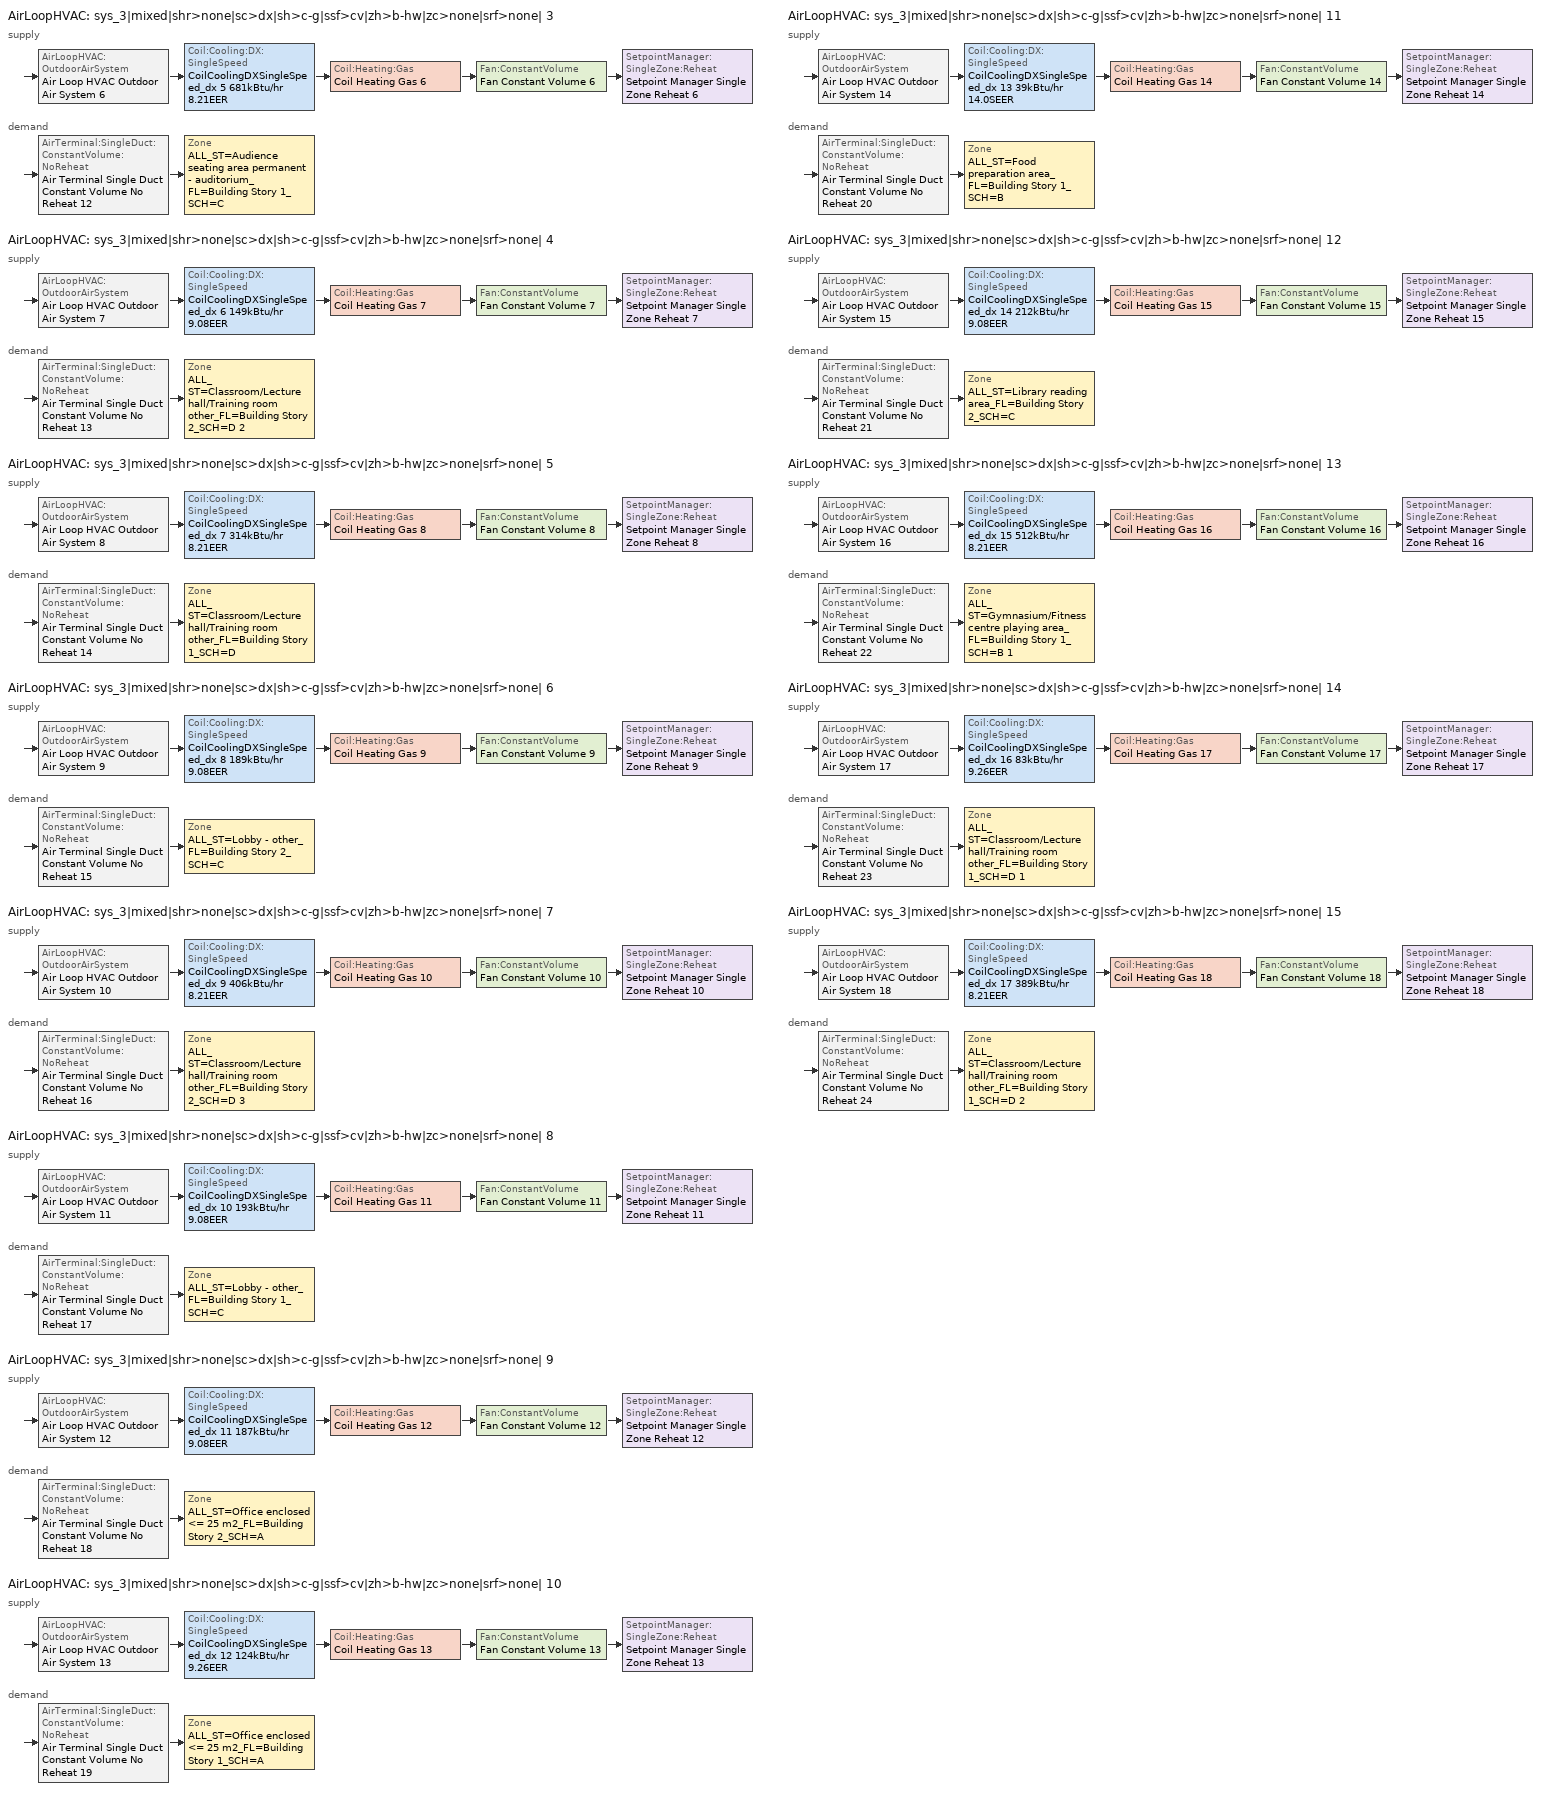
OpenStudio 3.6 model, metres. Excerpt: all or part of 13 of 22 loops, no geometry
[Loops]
AirLoopHVAC 'sys_3|mixed|shr>none|sc>dx|sh>c-g|ssf>cv|zh>b-hw|zc>none|srf>none| 3'
 supply: AirLoopHVAC:OutdoorAirSystem 'Air Loop HVAC Outdoor Air System 6' > Coil:Cooling:DX:SingleSpeed 'CoilCoolingDXSingleSpeed_dx 5 681kBtu/hr 8.21EER' > Coil:Heating:Gas 'Coil Heating Gas 6' > Fan:ConstantVolume 'Fan Constant Volume 6' > SetpointManager:SingleZone:Reheat 'Setpoint Manager Single Zone Reheat 6'
 demand: AirTerminal:SingleDuct:ConstantVolume:NoReheat 'Air Terminal Single Duct Constant Volume No Reheat 12' > Zone 'ALL_ST=Audience seating area permanent - auditorium_FL=Building Story 1_SCH=C'
AirLoopHVAC 'sys_3|mixed|shr>none|sc>dx|sh>c-g|ssf>cv|zh>b-hw|zc>none|srf>none| 4'
 supply: AirLoopHVAC:OutdoorAirSystem 'Air Loop HVAC Outdoor Air System 7' > Coil:Cooling:DX:SingleSpeed 'CoilCoolingDXSingleSpeed_dx 6 149kBtu/hr 9.08EER' > Coil:Heating:Gas 'Coil Heating Gas 7' > Fan:ConstantVolume 'Fan Constant Volume 7' > SetpointManager:SingleZone:Reheat 'Setpoint Manager Single Zone Reheat 7'
 demand: AirTerminal:SingleDuct:ConstantVolume:NoReheat 'Air Terminal Single Duct Constant Volume No Reheat 13' > Zone 'ALL_ST=Classroom/Lecture hall/Training room other_FL=Building Story 2_SCH=D 2'
AirLoopHVAC 'sys_3|mixed|shr>none|sc>dx|sh>c-g|ssf>cv|zh>b-hw|zc>none|srf>none| 5'
 supply: AirLoopHVAC:OutdoorAirSystem 'Air Loop HVAC Outdoor Air System 8' > Coil:Cooling:DX:SingleSpeed 'CoilCoolingDXSingleSpeed_dx 7 314kBtu/hr 8.21EER' > Coil:Heating:Gas 'Coil Heating Gas 8' > Fan:ConstantVolume 'Fan Constant Volume 8' > SetpointManager:SingleZone:Reheat 'Setpoint Manager Single Zone Reheat 8'
 demand: AirTerminal:SingleDuct:ConstantVolume:NoReheat 'Air Terminal Single Duct Constant Volume No Reheat 14' > Zone 'ALL_ST=Classroom/Lecture hall/Training room other_FL=Building Story 1_SCH=D'
AirLoopHVAC 'sys_3|mixed|shr>none|sc>dx|sh>c-g|ssf>cv|zh>b-hw|zc>none|srf>none| 6'
 supply: AirLoopHVAC:OutdoorAirSystem 'Air Loop HVAC Outdoor Air System 9' > Coil:Cooling:DX:SingleSpeed 'CoilCoolingDXSingleSpeed_dx 8 189kBtu/hr 9.08EER' > Coil:Heating:Gas 'Coil Heating Gas 9' > Fan:ConstantVolume 'Fan Constant Volume 9' > SetpointManager:SingleZone:Reheat 'Setpoint Manager Single Zone Reheat 9'
 demand: AirTerminal:SingleDuct:ConstantVolume:NoReheat 'Air Terminal Single Duct Constant Volume No Reheat 15' > Zone 'ALL_ST=Lobby - other_FL=Building Story 2_SCH=C'
AirLoopHVAC 'sys_3|mixed|shr>none|sc>dx|sh>c-g|ssf>cv|zh>b-hw|zc>none|srf>none| 7'
 supply: AirLoopHVAC:OutdoorAirSystem 'Air Loop HVAC Outdoor Air System 10' > Coil:Cooling:DX:SingleSpeed 'CoilCoolingDXSingleSpeed_dx 9 406kBtu/hr 8.21EER' > Coil:Heating:Gas 'Coil Heating Gas 10' > Fan:ConstantVolume 'Fan Constant Volume 10' > SetpointManager:SingleZone:Reheat 'Setpoint Manager Single Zone Reheat 10'
 demand: AirTerminal:SingleDuct:ConstantVolume:NoReheat 'Air Terminal Single Duct Constant Volume No Reheat 16' > Zone 'ALL_ST=Classroom/Lecture hall/Training room other_FL=Building Story 2_SCH=D 3'
AirLoopHVAC 'sys_3|mixed|shr>none|sc>dx|sh>c-g|ssf>cv|zh>b-hw|zc>none|srf>none| 8'
 supply: AirLoopHVAC:OutdoorAirSystem 'Air Loop HVAC Outdoor Air System 11' > Coil:Cooling:DX:SingleSpeed 'CoilCoolingDXSingleSpeed_dx 10 193kBtu/hr 9.08EER' > Coil:Heating:Gas 'Coil Heating Gas 11' > Fan:ConstantVolume 'Fan Constant Volume 11' > SetpointManager:SingleZone:Reheat 'Setpoint Manager Single Zone Reheat 11'
 demand: AirTerminal:SingleDuct:ConstantVolume:NoReheat 'Air Terminal Single Duct Constant Volume No Reheat 17' > Zone 'ALL_ST=Lobby - other_FL=Building Story 1_SCH=C'
AirLoopHVAC 'sys_3|mixed|shr>none|sc>dx|sh>c-g|ssf>cv|zh>b-hw|zc>none|srf>none| 9'
 supply: AirLoopHVAC:OutdoorAirSystem 'Air Loop HVAC Outdoor Air System 12' > Coil:Cooling:DX:SingleSpeed 'CoilCoolingDXSingleSpeed_dx 11 187kBtu/hr 9.08EER' > Coil:Heating:Gas 'Coil Heating Gas 12' > Fan:ConstantVolume 'Fan Constant Volume 12' > SetpointManager:SingleZone:Reheat 'Setpoint Manager Single Zone Reheat 12'
 demand: AirTerminal:SingleDuct:ConstantVolume:NoReheat 'Air Terminal Single Duct Constant Volume No Reheat 18' > Zone 'ALL_ST=Office enclosed <= 25 m2_FL=Building Story 2_SCH=A'
AirLoopHVAC 'sys_3|mixed|shr>none|sc>dx|sh>c-g|ssf>cv|zh>b-hw|zc>none|srf>none| 10'
 supply: AirLoopHVAC:OutdoorAirSystem 'Air Loop HVAC Outdoor Air System 13' > Coil:Cooling:DX:SingleSpeed 'CoilCoolingDXSingleSpeed_dx 12 124kBtu/hr 9.26EER' > Coil:Heating:Gas 'Coil Heating Gas 13' > Fan:ConstantVolume 'Fan Constant Volume 13' > SetpointManager:SingleZone:Reheat 'Setpoint Manager Single Zone Reheat 13'
 demand: AirTerminal:SingleDuct:ConstantVolume:NoReheat 'Air Terminal Single Duct Constant Volume No Reheat 19' > Zone 'ALL_ST=Office enclosed <= 25 m2_FL=Building Story 1_SCH=A'
AirLoopHVAC 'sys_3|mixed|shr>none|sc>dx|sh>c-g|ssf>cv|zh>b-hw|zc>none|srf>none| 11'
 supply: AirLoopHVAC:OutdoorAirSystem 'Air Loop HVAC Outdoor Air System 14' > Coil:Cooling:DX:SingleSpeed 'CoilCoolingDXSingleSpeed_dx 13 39kBtu/hr 14.0SEER' > Coil:Heating:Gas 'Coil Heating Gas 14' > Fan:ConstantVolume 'Fan Constant Volume 14' > SetpointManager:SingleZone:Reheat 'Setpoint Manager Single Zone Reheat 14'
 demand: AirTerminal:SingleDuct:ConstantVolume:NoReheat 'Air Terminal Single Duct Constant Volume No Reheat 20' > Zone 'ALL_ST=Food preparation area_FL=Building Story 1_SCH=B'
AirLoopHVAC 'sys_3|mixed|shr>none|sc>dx|sh>c-g|ssf>cv|zh>b-hw|zc>none|srf>none| 12'
 supply: AirLoopHVAC:OutdoorAirSystem 'Air Loop HVAC Outdoor Air System 15' > Coil:Cooling:DX:SingleSpeed 'CoilCoolingDXSingleSpeed_dx 14 212kBtu/hr 9.08EER' > Coil:Heating:Gas 'Coil Heating Gas 15' > Fan:ConstantVolume 'Fan Constant Volume 15' > SetpointManager:SingleZone:Reheat 'Setpoint Manager Single Zone Reheat 15'
 demand: AirTerminal:SingleDuct:ConstantVolume:NoReheat 'Air Terminal Single Duct Constant Volume No Reheat 21' > Zone 'ALL_ST=Library reading area_FL=Building Story 2_SCH=C'
AirLoopHVAC 'sys_3|mixed|shr>none|sc>dx|sh>c-g|ssf>cv|zh>b-hw|zc>none|srf>none| 13'
 supply: AirLoopHVAC:OutdoorAirSystem 'Air Loop HVAC Outdoor Air System 16' > Coil:Cooling:DX:SingleSpeed 'CoilCoolingDXSingleSpeed_dx 15 512kBtu/hr 8.21EER' > Coil:Heating:Gas 'Coil Heating Gas 16' > Fan:ConstantVolume 'Fan Constant Volume 16' > SetpointManager:SingleZone:Reheat 'Setpoint Manager Single Zone Reheat 16'
 demand: AirTerminal:SingleDuct:ConstantVolume:NoReheat 'Air Terminal Single Duct Constant Volume No Reheat 22' > Zone 'ALL_ST=Gymnasium/Fitness centre playing area_FL=Building Story 1_SCH=B 1'
AirLoopHVAC 'sys_3|mixed|shr>none|sc>dx|sh>c-g|ssf>cv|zh>b-hw|zc>none|srf>none| 14'
 supply: AirLoopHVAC:OutdoorAirSystem 'Air Loop HVAC Outdoor Air System 17' > Coil:Cooling:DX:SingleSpeed 'CoilCoolingDXSingleSpeed_dx 16 83kBtu/hr 9.26EER' > Coil:Heating:Gas 'Coil Heating Gas 17' > Fan:ConstantVolume 'Fan Constant Volume 17' > SetpointManager:SingleZone:Reheat 'Setpoint Manager Single Zone Reheat 17'
 demand: AirTerminal:SingleDuct:ConstantVolume:NoReheat 'Air Terminal Single Duct Constant Volume No Reheat 23' > Zone 'ALL_ST=Classroom/Lecture hall/Training room other_FL=Building Story 1_SCH=D 1'
AirLoopHVAC 'sys_3|mixed|shr>none|sc>dx|sh>c-g|ssf>cv|zh>b-hw|zc>none|srf>none| 15'
 supply: AirLoopHVAC:OutdoorAirSystem 'Air Loop HVAC Outdoor Air System 18' > Coil:Cooling:DX:SingleSpeed 'CoilCoolingDXSingleSpeed_dx 17 389kBtu/hr 8.21EER' > Coil:Heating:Gas 'Coil Heating Gas 18' > Fan:ConstantVolume 'Fan Constant Volume 18' > SetpointManager:SingleZone:Reheat 'Setpoint Manager Single Zone Reheat 18'
 demand: AirTerminal:SingleDuct:ConstantVolume:NoReheat 'Air Terminal Single Duct Constant Volume No Reheat 24' > Zone 'ALL_ST=Classroom/Lecture hall/Training room other_FL=Building Story 1_SCH=D 2'
[Sizing:Zone] Zone Cooling Design Supply Air Temperature Input Method=TemperatureDifference; Zone Cooling Design Supply Air Temperature {C}=14; Zone Cooling Design Supply Air Temperature Difference {deltaC}=11; Zone Heating Design Supply Air Temperature Input Method=TemperatureDifference; Zone Heating Design Supply Air Temperature {C}=40; Zone Heating Design Supply Air Temperature Difference {deltaC}=21; Zone Cooling Design Supply Air Humidity Ratio {kg-H2O/kg-air}=0.0085; Zone Heating Design Supply Air Humidity Ratio {kg-H2O/kg-air}=0.008; Zone Heating Sizing Factor=1.3; Zone Cooling Sizing Factor=1.1; Cooling Design Air Flow Method=DesignDay; Heating Design Air Flow Method=DesignDay; Account for Dedicated Outdoor Air System=No; Dedicated Outdoor Air System Control Strategy=NeutralSupplyAir; Dedicated Outdoor Air Low Setpoint Temperature for Design {C}=autosize; Dedicated Outdoor Air High Setpoint Temperature for Design {C}=autosize; Zone Load Sizing Method=Sensible Load Only No Latent Load; Zone Latent Cooling Design Supply Air Humidity Ratio Input Method=HumidityRatioDifference; Zone Cooling Design Supply Air Humidity Ratio Difference {kgWater/kgDryAir}=0.005; Zone Latent Heating Design Supply Air Humidity Ratio Input Method=HumidityRatioDifference; Zone Humidification Design Supply Air Humidity Ratio Difference {kgWater/kgDryAir}=0.005
ALL_ST=Audience seating area permanent - auditorium_FL=Building Story 1_SCH=C; ALL_ST=Classroom/Lecture hall/Training room other_FL=Building Story 2_SCH=D 2; ALL_ST=Classroom/Lecture hall/Training room other_FL=Building Story 1_SCH=D; ALL_ST=Lobby - other_FL=Building Story 2_SCH=C; ALL_ST=Classroom/Lecture hall/Training room other_FL=Building Story 2_SCH=D 3; ALL_ST=Lobby - other_FL=Building Story 1_SCH=C; ALL_ST=Office enclosed <= 25 m2_FL=Building Story 2_SCH=A; ALL_ST=Office enclosed <= 25 m2_FL=Building Story 1_SCH=A; ALL_ST=Food preparation area_FL=Building Story 1_SCH=B; ALL_ST=Library reading area_FL=Building Story 2_SCH=C; ALL_ST=Gymnasium/Fitness centre playing area_FL=Building Story 1_SCH=B 1; ALL_ST=Classroom/Lecture hall/Training room other_FL=Building Story 1_SCH=D 1; ALL_ST=Classroom/Lecture hall/Training room other_FL=Building Story 1_SCH=D 2
[Zone equipment]
ALL_ST=Audience seating area permanent - auditorium_FL=Building Story 1_SCH=C: Zone HVAC Baseboard Convective Water 12, Air Terminal Single Duct Constant Volume No Reheat 12
ALL_ST=Classroom/Lecture hall/Training room other_FL=Building Story 2_SCH=D 2: Zone HVAC Baseboard Convective Water 13, Air Terminal Single Duct Constant Volume No Reheat 13
ALL_ST=Classroom/Lecture hall/Training room other_FL=Building Story 1_SCH=D: Zone HVAC Baseboard Convective Water 14, Air Terminal Single Duct Constant Volume No Reheat 14
ALL_ST=Lobby - other_FL=Building Story 2_SCH=C: Zone HVAC Baseboard Convective Water 15, Air Terminal Single Duct Constant Volume No Reheat 15
ALL_ST=Classroom/Lecture hall/Training room other_FL=Building Story 2_SCH=D 3: Zone HVAC Baseboard Convective Water 16, Air Terminal Single Duct Constant Volume No Reheat 16
ALL_ST=Lobby - other_FL=Building Story 1_SCH=C: Zone HVAC Baseboard Convective Water 17, Air Terminal Single Duct Constant Volume No Reheat 17
ALL_ST=Office enclosed <= 25 m2_FL=Building Story 2_SCH=A: Zone HVAC Baseboard Convective Water 18, Air Terminal Single Duct Constant Volume No Reheat 18
ALL_ST=Office enclosed <= 25 m2_FL=Building Story 1_SCH=A: Zone HVAC Baseboard Convective Water 19, Air Terminal Single Duct Constant Volume No Reheat 19
ALL_ST=Food preparation area_FL=Building Story 1_SCH=B: Zone HVAC Baseboard Convective Water 20, Air Terminal Single Duct Constant Volume No Reheat 20
ALL_ST=Library reading area_FL=Building Story 2_SCH=C: Zone HVAC Baseboard Convective Water 21, Air Terminal Single Duct Constant Volume No Reheat 21
ALL_ST=Gymnasium/Fitness centre playing area_FL=Building Story 1_SCH=B 1: Zone HVAC Baseboard Convective Water 22, Air Terminal Single Duct Constant Volume No Reheat 22
ALL_ST=Classroom/Lecture hall/Training room other_FL=Building Story 1_SCH=D 1: Zone HVAC Baseboard Convective Water 23, Air Terminal Single Duct Constant Volume No Reheat 23
ALL_ST=Classroom/Lecture hall/Training room other_FL=Building Story 1_SCH=D 2: Zone HVAC Baseboard Convective Water 24, Air Terminal Single Duct Constant Volume No Reheat 24
[AirLoopHVAC] Design Supply Air Flow Rate {m3/s}=autosize; Design Return Air Flow Fraction of Supply Air Flow=1
Name | Availability Schedule
sys_3|mixed|shr>none|sc>dx|sh>c-g|ssf>cv|zh>b-hw|zc>none|srf>none| 3 | sys_3|mixed|shr>none|sc>dx|sh>c-g|ssf>cv|zh>b-hw|zc>none|srf>none| 3 Occ Sch
sys_3|mixed|shr>none|sc>dx|sh>c-g|ssf>cv|zh>b-hw|zc>none|srf>none| 4 | sys_3|mixed|shr>none|sc>dx|sh>c-g|ssf>cv|zh>b-hw|zc>none|srf>none| 4 Occ Sch
sys_3|mixed|shr>none|sc>dx|sh>c-g|ssf>cv|zh>b-hw|zc>none|srf>none| 5 | sys_3|mixed|shr>none|sc>dx|sh>c-g|ssf>cv|zh>b-hw|zc>none|srf>none| 5 Occ Sch
sys_3|mixed|shr>none|sc>dx|sh>c-g|ssf>cv|zh>b-hw|zc>none|srf>none| 6 | sys_3|mixed|shr>none|sc>dx|sh>c-g|ssf>cv|zh>b-hw|zc>none|srf>none| 6 Occ Sch
sys_3|mixed|shr>none|sc>dx|sh>c-g|ssf>cv|zh>b-hw|zc>none|srf>none| 7 | sys_3|mixed|shr>none|sc>dx|sh>c-g|ssf>cv|zh>b-hw|zc>none|srf>none| 7 Occ Sch
sys_3|mixed|shr>none|sc>dx|sh>c-g|ssf>cv|zh>b-hw|zc>none|srf>none| 8 | sys_3|mixed|shr>none|sc>dx|sh>c-g|ssf>cv|zh>b-hw|zc>none|srf>none| 8 Occ Sch
sys_3|mixed|shr>none|sc>dx|sh>c-g|ssf>cv|zh>b-hw|zc>none|srf>none| 9 | sys_3|mixed|shr>none|sc>dx|sh>c-g|ssf>cv|zh>b-hw|zc>none|srf>none| 9 Occ Sch
sys_3|mixed|shr>none|sc>dx|sh>c-g|ssf>cv|zh>b-hw|zc>none|srf>none| 10 | sys_3|mixed|shr>none|sc>dx|sh>c-g|ssf>cv|zh>b-hw|zc>none|srf>none| 10 Occ Sch
sys_3|mixed|shr>none|sc>dx|sh>c-g|ssf>cv|zh>b-hw|zc>none|srf>none| 11 | sys_3|mixed|shr>none|sc>dx|sh>c-g|ssf>cv|zh>b-hw|zc>none|srf>none| 11 Occ Sch
sys_3|mixed|shr>none|sc>dx|sh>c-g|ssf>cv|zh>b-hw|zc>none|srf>none| 12 | sys_3|mixed|shr>none|sc>dx|sh>c-g|ssf>cv|zh>b-hw|zc>none|srf>none| 12 Occ Sch
sys_3|mixed|shr>none|sc>dx|sh>c-g|ssf>cv|zh>b-hw|zc>none|srf>none| 13 | sys_3|mixed|shr>none|sc>dx|sh>c-g|ssf>cv|zh>b-hw|zc>none|srf>none| 13 Occ Sch
sys_3|mixed|shr>none|sc>dx|sh>c-g|ssf>cv|zh>b-hw|zc>none|srf>none| 14 | sys_3|mixed|shr>none|sc>dx|sh>c-g|ssf>cv|zh>b-hw|zc>none|srf>none| 14 Occ Sch
sys_3|mixed|shr>none|sc>dx|sh>c-g|ssf>cv|zh>b-hw|zc>none|srf>none| 15 | sys_3|mixed|shr>none|sc>dx|sh>c-g|ssf>cv|zh>b-hw|zc>none|srf>none| 15 Occ Sch
[Sizing:System] Type of Load to Size On=Sensible; Design Outdoor Air Flow Rate {m3/s}=Autosize; Central Heating Maximum System Air Flow Ratio=1; Preheat Design Temperature {C}=7; Preheat Design Humidity Ratio {kg-H2O/kg-Air}=0.008; Precool Design Temperature {C}=13; Precool Design Humidity Ratio {kg-H2O/kg-Air}=0.008; Central Cooling Design Supply Air Temperature {C}=13; Central Heating Design Supply Air Temperature {C}=43; Sizing Option=NonCoincident; 100% Outdoor Air in Cooling=No; 100% Outdoor Air in Heating=No; Central Cooling Design Supply Air Humidity Ratio {kg-H2O/kg-Air}=0.0085; Central Heating Design Supply Air Humidity Ratio {kg-H2O/kg-Air}=0.008; Cooling Design Air Flow Method=DesignDay; Cooling Design Air Flow Rate {m3/s}=0; Heating Design Air Flow Method=DesignDay; Heating Design Air Flow Rate {m3/s}=0; System Outdoor Air Method=ZoneSum; Zone Maximum Outdoor Air Fraction=1; Cooling Supply Air Flow Rate Per Floor Area {m3/s-m2}=0.00996765; Cooling Fraction of Autosized Cooling Supply Air Flow Rate=1; Cooling Supply Air Flow Rate Per Unit Cooling Capacity {m3/s-W}=3.94755e-05; Heating Supply Air Flow Rate Per Floor Area {m3/s-m2}=0.00996765; Heating Fraction of Autosized Heating Supply Air Flow Rate=1; Heating Fraction of Autosized Cooling Supply Air Flow Rate=1; Heating Supply Air Flow Rate Per Unit Heating Capacity {m3/s-W}=3.15882e-05; Cooling Design Capacity Method=CoolingDesignCapacity; Cooling Design Capacity {W}=autosize; Cooling Design Capacity Per Floor Area {W/m2}=234.7; Fraction of Autosized Cooling Design Capacity=1; Heating Design Capacity Method=HeatingDesignCapacity; Heating Design Capacity {W}=autosize; Heating Design Capacity Per Floor Area {W/m2}=157; Fraction of Autosized Heating Design Capacity=1; Central Cooling Capacity Control Method=OnOff; Occupant Diversity=autosize
sys_3|mixed|shr>none|sc>dx|sh>c-g|ssf>cv|zh>b-hw|zc>none|srf>none| 3; sys_3|mixed|shr>none|sc>dx|sh>c-g|ssf>cv|zh>b-hw|zc>none|srf>none| 4; sys_3|mixed|shr>none|sc>dx|sh>c-g|ssf>cv|zh>b-hw|zc>none|srf>none| 5; sys_3|mixed|shr>none|sc>dx|sh>c-g|ssf>cv|zh>b-hw|zc>none|srf>none| 6; sys_3|mixed|shr>none|sc>dx|sh>c-g|ssf>cv|zh>b-hw|zc>none|srf>none| 7; sys_3|mixed|shr>none|sc>dx|sh>c-g|ssf>cv|zh>b-hw|zc>none|srf>none| 8; sys_3|mixed|shr>none|sc>dx|sh>c-g|ssf>cv|zh>b-hw|zc>none|srf>none| 9; sys_3|mixed|shr>none|sc>dx|sh>c-g|ssf>cv|zh>b-hw|zc>none|srf>none| 10; sys_3|mixed|shr>none|sc>dx|sh>c-g|ssf>cv|zh>b-hw|zc>none|srf>none| 11; sys_3|mixed|shr>none|sc>dx|sh>c-g|ssf>cv|zh>b-hw|zc>none|srf>none| 12; sys_3|mixed|shr>none|sc>dx|sh>c-g|ssf>cv|zh>b-hw|zc>none|srf>none| 13; sys_3|mixed|shr>none|sc>dx|sh>c-g|ssf>cv|zh>b-hw|zc>none|srf>none| 14; sys_3|mixed|shr>none|sc>dx|sh>c-g|ssf>cv|zh>b-hw|zc>none|srf>none| 15
[Fan:ConstantVolume] Availability Schedule=Always On Discrete; Fan Total Efficiency=0.39975; Pressure Rise {Pa}=640; Maximum Flow Rate {m3/s}=AutoSize; Motor Efficiency=0.615
Fan Constant Volume 6; Fan Constant Volume 7; Fan Constant Volume 8; Fan Constant Volume 9; Fan Constant Volume 10; Fan Constant Volume 11; Fan Constant Volume 12; Fan Constant Volume 13; Fan Constant Volume 14; Fan Constant Volume 15; Fan Constant Volume 16; Fan Constant Volume 17; Fan Constant Volume 18
[Coil:Cooling:DX:SingleSpeed] Availability Schedule=Always On Discrete; Rated Total Cooling Capacity {W}=autosize; Rated Sensible Heat Ratio=autosize; Rated Air Flow Rate {m3/s}=autosize; Rated Evaporator Fan Power Per Volume Flow Rate 2017 {W/(m3/s)}=773.3; Rated Evaporator Fan Power Per Volume Flow Rate 2023 {W/(m3/s)}=934.4; Total Cooling Capacity Function of Temperature Curve=DXCOOL-NECB2011-REF-CAPFT; Total Cooling Capacity Function of Flow Fraction Curve=DXCOOL-NECB2011-REF-CAPFFLOW; Energy Input Ratio Function of Temperature Curve=DXCOOL-NECB2011-REF-COOLEIRFT; Energy Input Ratio Function of Flow Fraction Curve=DXCOOL-NECB2011-REF-COOLEIRFFLOW; Part Load Fraction Correlation Curve=DXCOOL-NECB2011-REF-COOLPLFFPLR; Minimum Outdoor Dry-Bulb Temperature for Compressor Operation {C}=-25; Nominal Time for Condensate Removal to Begin {s}=0; Ratio of Initial Moisture Evaporation Rate and Steady State Latent Capacity=0; Maximum Cycling Rate {cycles/hr}=0; Latent Capacity Time Constant {s}=0; Condenser Type=AirCooled; Evaporative Condenser Effectiveness=0.9; Evaporative Condenser Air Flow Rate {m3/s}=autosize; Evaporative Condenser Pump Rated Power Consumption {W}=autosize; Crankcase Heater Capacity {W}=0; Maximum Outdoor Dry-Bulb Temperature for Crankcase Heater Operation {C}=10; Basin Heater Capacity {W/K}=0; Basin Heater Setpoint Temperature {C}=2
Name | Rated COP {W/W}
CoilCoolingDXSingleSpeed_dx 5 681kBtu/hr 8.21EER; CoilCoolingDXSingleSpeed_dx 7 314kBtu/hr 8.21EER; CoilCoolingDXSingleSpeed_dx 9 406kBtu/hr 8.21EER; CoilCoolingDXSingleSpeed_dx 15 512kBtu/hr 8.21EER; CoilCoolingDXSingleSpeed_dx 17 389kBtu/hr 8.21EER | 2.8699
CoilCoolingDXSingleSpeed_dx 6 149kBtu/hr 9.08EER; CoilCoolingDXSingleSpeed_dx 8 189kBtu/hr 9.08EER; CoilCoolingDXSingleSpeed_dx 10 193kBtu/hr 9.08EER; CoilCoolingDXSingleSpeed_dx 11 187kBtu/hr 9.08EER; CoilCoolingDXSingleSpeed_dx 14 212kBtu/hr 9.08EER | 3.15956
CoilCoolingDXSingleSpeed_dx 12 124kBtu/hr 9.26EER; CoilCoolingDXSingleSpeed_dx 16 83kBtu/hr 9.26EER | 3.21949
CoilCoolingDXSingleSpeed_dx 13 39kBtu/hr 14.0SEER | 4.11713
[Coil:Heating:Gas] Availability Schedule=Always On Discrete; Nominal Capacity {W}=AutoSize; Parasitic Electric Load {W}=0; Part Load Fraction Correlation Curve=FURNACE-EFFPLR-NECB2011; Parasitic Gas Load {W}=0
Name | Gas Burner Efficiency
Coil Heating Gas 6; Coil Heating Gas 7; Coil Heating Gas 8; Coil Heating Gas 9; Coil Heating Gas 10; Coil Heating Gas 11; Coil Heating Gas 12; Coil Heating Gas 13; Coil Heating Gas 15; Coil Heating Gas 16; Coil Heating Gas 17; Coil Heating Gas 18 | 0.81
Coil Heating Gas 14 | 0.924
[Controller:OutdoorAir] Minimum Outdoor Air Flow Rate {m3/s}=autosize; Maximum Outdoor Air Flow Rate {m3/s}=Autosize; Economizer Control Action Type=ModulateFlow; Lockout Type=NoLockout; Minimum Limit Type=FixedMinimum; High Humidity Control=No; Heat Recovery Bypass Control Type=BypassWhenWithinEconomizerLimits
Name | Economizer Control Type | Minimum Outdoor Air Schedule | Controller Mechanical Ventilation | Economizer Maximum Limit Dry-Bulb Temperature {C} | Economizer Maximum Limit Enthalpy {J/kg} | Economizer Minimum Limit Dry-Bulb Temperature {C}
Controller Outdoor Air 6 | DifferentialEnthalpy | sys_3|mixed|shr>none|sc>dx|sh>c-g|ssf>cv|zh>b-hw|zc>none|srf>none| 3 Occ Sch | Controller Mechanical Ventilation 6
Controller Outdoor Air 7 | DifferentialEnthalpy | sys_3|mixed|shr>none|sc>dx|sh>c-g|ssf>cv|zh>b-hw|zc>none|srf>none| 4 Occ Sch | Controller Mechanical Ventilation 7
Controller Outdoor Air 8 | DifferentialEnthalpy | sys_3|mixed|shr>none|sc>dx|sh>c-g|ssf>cv|zh>b-hw|zc>none|srf>none| 5 Occ Sch | Controller Mechanical Ventilation 8
Controller Outdoor Air 9 | DifferentialEnthalpy | sys_3|mixed|shr>none|sc>dx|sh>c-g|ssf>cv|zh>b-hw|zc>none|srf>none| 6 Occ Sch | Controller Mechanical Ventilation 9
Controller Outdoor Air 10 | DifferentialEnthalpy | sys_3|mixed|shr>none|sc>dx|sh>c-g|ssf>cv|zh>b-hw|zc>none|srf>none| 7 Occ Sch | Controller Mechanical Ventilation 10
Controller Outdoor Air 11 | DifferentialEnthalpy | sys_3|mixed|shr>none|sc>dx|sh>c-g|ssf>cv|zh>b-hw|zc>none|srf>none| 8 Occ Sch | Controller Mechanical Ventilation 11
Controller Outdoor Air 12 | DifferentialEnthalpy | sys_3|mixed|shr>none|sc>dx|sh>c-g|ssf>cv|zh>b-hw|zc>none|srf>none| 9 Occ Sch | Controller Mechanical Ventilation 12
Controller Outdoor Air 13 | DifferentialEnthalpy | sys_3|mixed|shr>none|sc>dx|sh>c-g|ssf>cv|zh>b-hw|zc>none|srf>none| 10 Occ Sch | Controller Mechanical Ventilation 13
Controller Outdoor Air 14 | NoEconomizer | sys_3|mixed|shr>none|sc>dx|sh>c-g|ssf>cv|zh>b-hw|zc>none|srf>none| 11 Occ Sch | Controller Mechanical Ventilation 14 | 28 | 64000 | -100
Controller Outdoor Air 15 | DifferentialEnthalpy | sys_3|mixed|shr>none|sc>dx|sh>c-g|ssf>cv|zh>b-hw|zc>none|srf>none| 12 Occ Sch | Controller Mechanical Ventilation 15
Controller Outdoor Air 16 | DifferentialEnthalpy | sys_3|mixed|shr>none|sc>dx|sh>c-g|ssf>cv|zh>b-hw|zc>none|srf>none| 13 Occ Sch | Controller Mechanical Ventilation 16
Controller Outdoor Air 17 | DifferentialEnthalpy | sys_3|mixed|shr>none|sc>dx|sh>c-g|ssf>cv|zh>b-hw|zc>none|srf>none| 14 Occ Sch | Controller Mechanical Ventilation 17
Controller Outdoor Air 18 | DifferentialEnthalpy | sys_3|mixed|shr>none|sc>dx|sh>c-g|ssf>cv|zh>b-hw|zc>none|srf>none| 15 Occ Sch | Controller Mechanical Ventilation 18
[Controller:MechanicalVentilation] Availability Schedule=Always On Discrete; System Outdoor Air Method=ZoneSum
Controller Mechanical Ventilation 6; Controller Mechanical Ventilation 7; Controller Mechanical Ventilation 8; Controller Mechanical Ventilation 9; Controller Mechanical Ventilation 10; Controller Mechanical Ventilation 11; Controller Mechanical Ventilation 12; Controller Mechanical Ventilation 13; Controller Mechanical Ventilation 14; Controller Mechanical Ventilation 15; Controller Mechanical Ventilation 16; Controller Mechanical Ventilation 17; Controller Mechanical Ventilation 18
[AirLoopHVAC:OutdoorAirSystem]
Name | Controller
Air Loop HVAC Outdoor Air System 6 | Controller Outdoor Air 6
Air Loop HVAC Outdoor Air System 7 | Controller Outdoor Air 7
Air Loop HVAC Outdoor Air System 8 | Controller Outdoor Air 8
Air Loop HVAC Outdoor Air System 9 | Controller Outdoor Air 9
Air Loop HVAC Outdoor Air System 10 | Controller Outdoor Air 10
Air Loop HVAC Outdoor Air System 11 | Controller Outdoor Air 11
Air Loop HVAC Outdoor Air System 12 | Controller Outdoor Air 12
Air Loop HVAC Outdoor Air System 13 | Controller Outdoor Air 13
Air Loop HVAC Outdoor Air System 14 | Controller Outdoor Air 14
Air Loop HVAC Outdoor Air System 15 | Controller Outdoor Air 15
Air Loop HVAC Outdoor Air System 16 | Controller Outdoor Air 16
Air Loop HVAC Outdoor Air System 17 | Controller Outdoor Air 17
Air Loop HVAC Outdoor Air System 18 | Controller Outdoor Air 18
[SetpointManager:SingleZone:Reheat] Minimum Supply Air Temperature {C}=13; Maximum Supply Air Temperature {C}=43
Name | Control Zone | Setpoint Node or NodeList
Setpoint Manager Single Zone Reheat 6 | ALL_ST=Audience seating area permanent - auditorium_FL=Building Story 1_SCH=C | sys_3|mixed|shr>none|sc>dx|sh>c-g|ssf>cv|zh>b-hw|zc>none|srf>none| 3 Supply Outlet Node
Setpoint Manager Single Zone Reheat 7 | ALL_ST=Classroom/Lecture hall/Training room other_FL=Building Story 2_SCH=D 2 | sys_3|mixed|shr>none|sc>dx|sh>c-g|ssf>cv|zh>b-hw|zc>none|srf>none| 4 Supply Outlet Node
Setpoint Manager Single Zone Reheat 8 | ALL_ST=Classroom/Lecture hall/Training room other_FL=Building Story 1_SCH=D | sys_3|mixed|shr>none|sc>dx|sh>c-g|ssf>cv|zh>b-hw|zc>none|srf>none| 5 Supply Outlet Node
Setpoint Manager Single Zone Reheat 9 | ALL_ST=Lobby - other_FL=Building Story 2_SCH=C | sys_3|mixed|shr>none|sc>dx|sh>c-g|ssf>cv|zh>b-hw|zc>none|srf>none| 6 Supply Outlet Node
Setpoint Manager Single Zone Reheat 10 | ALL_ST=Classroom/Lecture hall/Training room other_FL=Building Story 2_SCH=D 3 | sys_3|mixed|shr>none|sc>dx|sh>c-g|ssf>cv|zh>b-hw|zc>none|srf>none| 7 Supply Outlet Node
Setpoint Manager Single Zone Reheat 11 | ALL_ST=Lobby - other_FL=Building Story 1_SCH=C | sys_3|mixed|shr>none|sc>dx|sh>c-g|ssf>cv|zh>b-hw|zc>none|srf>none| 8 Supply Outlet Node
Setpoint Manager Single Zone Reheat 12 | ALL_ST=Office enclosed <= 25 m2_FL=Building Story 2_SCH=A | sys_3|mixed|shr>none|sc>dx|sh>c-g|ssf>cv|zh>b-hw|zc>none|srf>none| 9 Supply Outlet Node
Setpoint Manager Single Zone Reheat 13 | ALL_ST=Office enclosed <= 25 m2_FL=Building Story 1_SCH=A | sys_3|mixed|shr>none|sc>dx|sh>c-g|ssf>cv|zh>b-hw|zc>none|srf>none| 10 Supply Outlet Node
Setpoint Manager Single Zone Reheat 14 | ALL_ST=Food preparation area_FL=Building Story 1_SCH=B | sys_3|mixed|shr>none|sc>dx|sh>c-g|ssf>cv|zh>b-hw|zc>none|srf>none| 11 Supply Outlet Node
Setpoint Manager Single Zone Reheat 15 | ALL_ST=Library reading area_FL=Building Story 2_SCH=C | sys_3|mixed|shr>none|sc>dx|sh>c-g|ssf>cv|zh>b-hw|zc>none|srf>none| 12 Supply Outlet Node
Setpoint Manager Single Zone Reheat 16 | ALL_ST=Gymnasium/Fitness centre playing area_FL=Building Story 1_SCH=B 1 | sys_3|mixed|shr>none|sc>dx|sh>c-g|ssf>cv|zh>b-hw|zc>none|srf>none| 13 Supply Outlet Node
Setpoint Manager Single Zone Reheat 17 | ALL_ST=Classroom/Lecture hall/Training room other_FL=Building Story 1_SCH=D 1 | sys_3|mixed|shr>none|sc>dx|sh>c-g|ssf>cv|zh>b-hw|zc>none|srf>none| 14 Supply Outlet Node
Setpoint Manager Single Zone Reheat 18 | ALL_ST=Classroom/Lecture hall/Training room other_FL=Building Story 1_SCH=D 2 | sys_3|mixed|shr>none|sc>dx|sh>c-g|ssf>cv|zh>b-hw|zc>none|srf>none| 15 Supply Outlet Node
[AirTerminal:SingleDuct:ConstantVolume:NoReheat] Availability Schedule=Always On Discrete; Maximum Air Flow Rate {m3/s}=AutoSize
Air Terminal Single Duct Constant Volume No Reheat 12; Air Terminal Single Duct Constant Volume No Reheat 13; Air Terminal Single Duct Constant Volume No Reheat 14; Air Terminal Single Duct Constant Volume No Reheat 15; Air Terminal Single Duct Constant Volume No Reheat 16; Air Terminal Single Duct Constant Volume No Reheat 17; Air Terminal Single Duct Constant Volume No Reheat 18; Air Terminal Single Duct Constant Volume No Reheat 19; Air Terminal Single Duct Constant Volume No Reheat 20; Air Terminal Single Duct Constant Volume No Reheat 21; Air Terminal Single Duct Constant Volume No Reheat 22; Air Terminal Single Duct Constant Volume No Reheat 23; Air Terminal Single Duct Constant Volume No Reheat 24
[Schedule:Ruleset]
Name | Default Day Schedule | Summer Design Day Schedule | Winter Design Day Schedule
sys_3|mixed|shr>none|sc>dx|sh>c-g|ssf>cv|zh>b-hw|zc>none|srf>none| 10 Occ Sch | sys_3|mixed|shr>none|sc>dx|sh>c-g|ssf>cv|zh>b-hw|zc>none|srf>none| 10 Occ Sch Default | sys_3|mixed|shr>none|sc>dx|sh>c-g|ssf>cv|zh>b-hw|zc>none|srf>none| 10 Occ Sch Summer Design Day | sys_3|mixed|shr>none|sc>dx|sh>c-g|ssf>cv|zh>b-hw|zc>none|srf>none| 10 Occ Sch Winter Design Day
sys_3|mixed|shr>none|sc>dx|sh>c-g|ssf>cv|zh>b-hw|zc>none|srf>none| 11 Occ Sch | sys_3|mixed|shr>none|sc>dx|sh>c-g|ssf>cv|zh>b-hw|zc>none|srf>none| 11 Occ Sch Default | sys_3|mixed|shr>none|sc>dx|sh>c-g|ssf>cv|zh>b-hw|zc>none|srf>none| 11 Occ Sch Summer Design Day | sys_3|mixed|shr>none|sc>dx|sh>c-g|ssf>cv|zh>b-hw|zc>none|srf>none| 11 Occ Sch Winter Design Day
sys_3|mixed|shr>none|sc>dx|sh>c-g|ssf>cv|zh>b-hw|zc>none|srf>none| 12 Occ Sch | sys_3|mixed|shr>none|sc>dx|sh>c-g|ssf>cv|zh>b-hw|zc>none|srf>none| 12 Occ Sch Default | sys_3|mixed|shr>none|sc>dx|sh>c-g|ssf>cv|zh>b-hw|zc>none|srf>none| 12 Occ Sch Summer Design Day | sys_3|mixed|shr>none|sc>dx|sh>c-g|ssf>cv|zh>b-hw|zc>none|srf>none| 12 Occ Sch Winter Design Day
sys_3|mixed|shr>none|sc>dx|sh>c-g|ssf>cv|zh>b-hw|zc>none|srf>none| 13 Occ Sch | sys_3|mixed|shr>none|sc>dx|sh>c-g|ssf>cv|zh>b-hw|zc>none|srf>none| 13 Occ Sch Default | sys_3|mixed|shr>none|sc>dx|sh>c-g|ssf>cv|zh>b-hw|zc>none|srf>none| 13 Occ Sch Summer Design Day | sys_3|mixed|shr>none|sc>dx|sh>c-g|ssf>cv|zh>b-hw|zc>none|srf>none| 13 Occ Sch Winter Design Day
sys_3|mixed|shr>none|sc>dx|sh>c-g|ssf>cv|zh>b-hw|zc>none|srf>none| 14 Occ Sch | sys_3|mixed|shr>none|sc>dx|sh>c-g|ssf>cv|zh>b-hw|zc>none|srf>none| 14 Occ Sch Default | sys_3|mixed|shr>none|sc>dx|sh>c-g|ssf>cv|zh>b-hw|zc>none|srf>none| 14 Occ Sch Summer Design Day | sys_3|mixed|shr>none|sc>dx|sh>c-g|ssf>cv|zh>b-hw|zc>none|srf>none| 14 Occ Sch Winter Design Day
sys_3|mixed|shr>none|sc>dx|sh>c-g|ssf>cv|zh>b-hw|zc>none|srf>none| 15 Occ Sch | sys_3|mixed|shr>none|sc>dx|sh>c-g|ssf>cv|zh>b-hw|zc>none|srf>none| 15 Occ Sch Default | sys_3|mixed|shr>none|sc>dx|sh>c-g|ssf>cv|zh>b-hw|zc>none|srf>none| 15 Occ Sch Summer Design Day | sys_3|mixed|shr>none|sc>dx|sh>c-g|ssf>cv|zh>b-hw|zc>none|srf>none| 15 Occ Sch Winter Design Day
sys_3|mixed|shr>none|sc>dx|sh>c-g|ssf>cv|zh>b-hw|zc>none|srf>none| 3 Occ Sch | sys_3|mixed|shr>none|sc>dx|sh>c-g|ssf>cv|zh>b-hw|zc>none|srf>none| 3 Occ Sch Default | sys_3|mixed|shr>none|sc>dx|sh>c-g|ssf>cv|zh>b-hw|zc>none|srf>none| 3 Occ Sch Summer Design Day | sys_3|mixed|shr>none|sc>dx|sh>c-g|ssf>cv|zh>b-hw|zc>none|srf>none| 3 Occ Sch Winter Design Day
sys_3|mixed|shr>none|sc>dx|sh>c-g|ssf>cv|zh>b-hw|zc>none|srf>none| 4 Occ Sch | sys_3|mixed|shr>none|sc>dx|sh>c-g|ssf>cv|zh>b-hw|zc>none|srf>none| 4 Occ Sch Default | sys_3|mixed|shr>none|sc>dx|sh>c-g|ssf>cv|zh>b-hw|zc>none|srf>none| 4 Occ Sch Summer Design Day | sys_3|mixed|shr>none|sc>dx|sh>c-g|ssf>cv|zh>b-hw|zc>none|srf>none| 4 Occ Sch Winter Design Day
sys_3|mixed|shr>none|sc>dx|sh>c-g|ssf>cv|zh>b-hw|zc>none|srf>none| 5 Occ Sch | sys_3|mixed|shr>none|sc>dx|sh>c-g|ssf>cv|zh>b-hw|zc>none|srf>none| 5 Occ Sch Default | sys_3|mixed|shr>none|sc>dx|sh>c-g|ssf>cv|zh>b-hw|zc>none|srf>none| 5 Occ Sch Summer Design Day | sys_3|mixed|shr>none|sc>dx|sh>c-g|ssf>cv|zh>b-hw|zc>none|srf>none| 5 Occ Sch Winter Design Day
sys_3|mixed|shr>none|sc>dx|sh>c-g|ssf>cv|zh>b-hw|zc>none|srf>none| 6 Occ Sch | sys_3|mixed|shr>none|sc>dx|sh>c-g|ssf>cv|zh>b-hw|zc>none|srf>none| 6 Occ Sch Default | sys_3|mixed|shr>none|sc>dx|sh>c-g|ssf>cv|zh>b-hw|zc>none|srf>none| 6 Occ Sch Summer Design Day | sys_3|mixed|shr>none|sc>dx|sh>c-g|ssf>cv|zh>b-hw|zc>none|srf>none| 6 Occ Sch Winter Design Day
sys_3|mixed|shr>none|sc>dx|sh>c-g|ssf>cv|zh>b-hw|zc>none|srf>none| 7 Occ Sch | sys_3|mixed|shr>none|sc>dx|sh>c-g|ssf>cv|zh>b-hw|zc>none|srf>none| 7 Occ Sch Default | sys_3|mixed|shr>none|sc>dx|sh>c-g|ssf>cv|zh>b-hw|zc>none|srf>none| 7 Occ Sch Summer Design Day | sys_3|mixed|shr>none|sc>dx|sh>c-g|ssf>cv|zh>b-hw|zc>none|srf>none| 7 Occ Sch Winter Design Day
sys_3|mixed|shr>none|sc>dx|sh>c-g|ssf>cv|zh>b-hw|zc>none|srf>none| 8 Occ Sch | sys_3|mixed|shr>none|sc>dx|sh>c-g|ssf>cv|zh>b-hw|zc>none|srf>none| 8 Occ Sch Default | sys_3|mixed|shr>none|sc>dx|sh>c-g|ssf>cv|zh>b-hw|zc>none|srf>none| 8 Occ Sch Summer Design Day | sys_3|mixed|shr>none|sc>dx|sh>c-g|ssf>cv|zh>b-hw|zc>none|srf>none| 8 Occ Sch Winter Design Day
sys_3|mixed|shr>none|sc>dx|sh>c-g|ssf>cv|zh>b-hw|zc>none|srf>none| 9 Occ Sch | sys_3|mixed|shr>none|sc>dx|sh>c-g|ssf>cv|zh>b-hw|zc>none|srf>none| 9 Occ Sch Default | sys_3|mixed|shr>none|sc>dx|sh>c-g|ssf>cv|zh>b-hw|zc>none|srf>none| 9 Occ Sch Summer Design Day | sys_3|mixed|shr>none|sc>dx|sh>c-g|ssf>cv|zh>b-hw|zc>none|srf>none| 9 Occ Sch Winter Design Day
[Schedule:Day]
sys_3|mixed|shr>none|sc>dx|sh>c-g|ssf>cv|zh>b-hw|zc>none|srf>none| 10 Occ Sch Default; sys_3|mixed|shr>none|sc>dx|sh>c-g|ssf>cv|zh>b-hw|zc>none|srf>none| 9 Occ Sch Default: 8, 0, 0, 19, 0, 1, 24, 0, 0
sys_3|mixed|shr>none|sc>dx|sh>c-g|ssf>cv|zh>b-hw|zc>none|srf>none| 10 Occ Sch Winter Design Day; sys_3|mixed|shr>none|sc>dx|sh>c-g|ssf>cv|zh>b-hw|zc>none|srf>none| 10 Occ Sch Summer Design Day; sys_3|mixed|shr>none|sc>dx|sh>c-g|ssf>cv|zh>b-hw|zc>none|srf>none| 11 Occ Sch Winter Design Day; sys_3|mixed|shr>none|sc>dx|sh>c-g|ssf>cv|zh>b-hw|zc>none|srf>none| 11 Occ Sch Summer Design Day; sys_3|mixed|shr>none|sc>dx|sh>c-g|ssf>cv|zh>b-hw|zc>none|srf>none| 12 Occ Sch Winter Design Day; sys_3|mixed|shr>none|sc>dx|sh>c-g|ssf>cv|zh>b-hw|zc>none|srf>none| 12 Occ Sch Summer Design Day; sys_3|mixed|shr>none|sc>dx|sh>c-g|ssf>cv|zh>b-hw|zc>none|srf>none| 13 Occ Sch Winter Design Day; sys_3|mixed|shr>none|sc>dx|sh>c-g|ssf>cv|zh>b-hw|zc>none|srf>none| 13 Occ Sch Summer Design Day; sys_3|mixed|shr>none|sc>dx|sh>c-g|ssf>cv|zh>b-hw|zc>none|srf>none| 14 Occ Sch Winter Design Day; sys_3|mixed|shr>none|sc>dx|sh>c-g|ssf>cv|zh>b-hw|zc>none|srf>none| 14 Occ Sch Summer Design Day; sys_3|mixed|shr>none|sc>dx|sh>c-g|ssf>cv|zh>b-hw|zc>none|srf>none| 15 Occ Sch Winter Design Day; sys_3|mixed|shr>none|sc>dx|sh>c-g|ssf>cv|zh>b-hw|zc>none|srf>none| 15 Occ Sch Summer Design Day; sys_3|mixed|shr>none|sc>dx|sh>c-g|ssf>cv|zh>b-hw|zc>none|srf>none| 3 Occ Sch Winter Design Day; sys_3|mixed|shr>none|sc>dx|sh>c-g|ssf>cv|zh>b-hw|zc>none|srf>none| 3 Occ Sch Summer Design Day; sys_3|mixed|shr>none|sc>dx|sh>c-g|ssf>cv|zh>b-hw|zc>none|srf>none| 4 Occ Sch Winter Design Day; sys_3|mixed|shr>none|sc>dx|sh>c-g|ssf>cv|zh>b-hw|zc>none|srf>none| 4 Occ Sch Summer Design Day; sys_3|mixed|shr>none|sc>dx|sh>c-g|ssf>cv|zh>b-hw|zc>none|srf>none| 5 Occ Sch Winter Design Day; sys_3|mixed|shr>none|sc>dx|sh>c-g|ssf>cv|zh>b-hw|zc>none|srf>none| 5 Occ Sch Summer Design Day; sys_3|mixed|shr>none|sc>dx|sh>c-g|ssf>cv|zh>b-hw|zc>none|srf>none| 6 Occ Sch Winter Design Day; sys_3|mixed|shr>none|sc>dx|sh>c-g|ssf>cv|zh>b-hw|zc>none|srf>none| 6 Occ Sch Summer Design Day; sys_3|mixed|shr>none|sc>dx|sh>c-g|ssf>cv|zh>b-hw|zc>none|srf>none| 7 Occ Sch Winter Design Day; sys_3|mixed|shr>none|sc>dx|sh>c-g|ssf>cv|zh>b-hw|zc>none|srf>none| 7 Occ Sch Summer Design Day; sys_3|mixed|shr>none|sc>dx|sh>c-g|ssf>cv|zh>b-hw|zc>none|srf>none| 8 Occ Sch Winter Design Day; sys_3|mixed|shr>none|sc>dx|sh>c-g|ssf>cv|zh>b-hw|zc>none|srf>none| 8 Occ Sch Summer Design Day; sys_3|mixed|shr>none|sc>dx|sh>c-g|ssf>cv|zh>b-hw|zc>none|srf>none| 9 Occ Sch Winter Design Day; sys_3|mixed|shr>none|sc>dx|sh>c-g|ssf>cv|zh>b-hw|zc>none|srf>none| 9 Occ Sch Summer Design Day: 24, 0, 1
sys_3|mixed|shr>none|sc>dx|sh>c-g|ssf>cv|zh>b-hw|zc>none|srf>none| 10 Occ Sch Sunday; sys_3|mixed|shr>none|sc>dx|sh>c-g|ssf>cv|zh>b-hw|zc>none|srf>none| 14 Occ Sch Sunday; sys_3|mixed|shr>none|sc>dx|sh>c-g|ssf>cv|zh>b-hw|zc>none|srf>none| 15 Occ Sch Sunday; sys_3|mixed|shr>none|sc>dx|sh>c-g|ssf>cv|zh>b-hw|zc>none|srf>none| 4 Occ Sch Sunday; sys_3|mixed|shr>none|sc>dx|sh>c-g|ssf>cv|zh>b-hw|zc>none|srf>none| 5 Occ Sch Sunday; sys_3|mixed|shr>none|sc>dx|sh>c-g|ssf>cv|zh>b-hw|zc>none|srf>none| 7 Occ Sch Sunday; sys_3|mixed|shr>none|sc>dx|sh>c-g|ssf>cv|zh>b-hw|zc>none|srf>none| 9 Occ Sch Sunday: 24, 0, 0
sys_3|mixed|shr>none|sc>dx|sh>c-g|ssf>cv|zh>b-hw|zc>none|srf>none| 11 Occ Sch Default; sys_3|mixed|shr>none|sc>dx|sh>c-g|ssf>cv|zh>b-hw|zc>none|srf>none| 13 Occ Sch Default: 1, 0, 1, 10, 0, 0, 24, 0, 1
sys_3|mixed|shr>none|sc>dx|sh>c-g|ssf>cv|zh>b-hw|zc>none|srf>none| 11 Occ Sch Saturday; sys_3|mixed|shr>none|sc>dx|sh>c-g|ssf>cv|zh>b-hw|zc>none|srf>none| 13 Occ Sch Saturday: 2, 0, 1, 10, 0, 0, 24, 0, 1
sys_3|mixed|shr>none|sc>dx|sh>c-g|ssf>cv|zh>b-hw|zc>none|srf>none| 11 Occ Sch Sunday; sys_3|mixed|shr>none|sc>dx|sh>c-g|ssf>cv|zh>b-hw|zc>none|srf>none| 13 Occ Sch Sunday: 1, 0, 0, 2, 0, 1, 11, 0, 0, 23, 0, 1, 24, 0, 0
sys_3|mixed|shr>none|sc>dx|sh>c-g|ssf>cv|zh>b-hw|zc>none|srf>none| 12 Occ Sch Default; sys_3|mixed|shr>none|sc>dx|sh>c-g|ssf>cv|zh>b-hw|zc>none|srf>none| 3 Occ Sch Default; sys_3|mixed|shr>none|sc>dx|sh>c-g|ssf>cv|zh>b-hw|zc>none|srf>none| 6 Occ Sch Default; sys_3|mixed|shr>none|sc>dx|sh>c-g|ssf>cv|zh>b-hw|zc>none|srf>none| 8 Occ Sch Default: 9, 0, 0, 21, 0, 1, 24, 0, 0
sys_3|mixed|shr>none|sc>dx|sh>c-g|ssf>cv|zh>b-hw|zc>none|srf>none| 12 Occ Sch Sunday; sys_3|mixed|shr>none|sc>dx|sh>c-g|ssf>cv|zh>b-hw|zc>none|srf>none| 3 Occ Sch Sunday; sys_3|mixed|shr>none|sc>dx|sh>c-g|ssf>cv|zh>b-hw|zc>none|srf>none| 6 Occ Sch Sunday; sys_3|mixed|shr>none|sc>dx|sh>c-g|ssf>cv|zh>b-hw|zc>none|srf>none| 8 Occ Sch Sunday: 9, 0, 0, 19, 0, 1, 24, 0, 0
sys_3|mixed|shr>none|sc>dx|sh>c-g|ssf>cv|zh>b-hw|zc>none|srf>none| 14 Occ Sch Default; sys_3|mixed|shr>none|sc>dx|sh>c-g|ssf>cv|zh>b-hw|zc>none|srf>none| 15 Occ Sch Default; sys_3|mixed|shr>none|sc>dx|sh>c-g|ssf>cv|zh>b-hw|zc>none|srf>none| 4 Occ Sch Default; sys_3|mixed|shr>none|sc>dx|sh>c-g|ssf>cv|zh>b-hw|zc>none|srf>none| 5 Occ Sch Default; sys_3|mixed|shr>none|sc>dx|sh>c-g|ssf>cv|zh>b-hw|zc>none|srf>none| 7 Occ Sch Default: 9, 0, 0, 18, 0, 1, 19, 0, 0, 22, 0, 1, 24, 0, 0
[Schedule:Rule] Date Specification Type=DateRange; Start Month=1; Start Day=1; End Month=12; End Day=31
Name | Schedule Ruleset | Rule Order | Day Schedule | Apply Sunday | Apply Saturday
sys_3|mixed|shr>none|sc>dx|sh>c-g|ssf>cv|zh>b-hw|zc>none|srf>none| 10 Occ Sch Sunday Rule | sys_3|mixed|shr>none|sc>dx|sh>c-g|ssf>cv|zh>b-hw|zc>none|srf>none| 10 Occ Sch | 0 | sys_3|mixed|shr>none|sc>dx|sh>c-g|ssf>cv|zh>b-hw|zc>none|srf>none| 10 Occ Sch Sunday | Yes | Yes
sys_3|mixed|shr>none|sc>dx|sh>c-g|ssf>cv|zh>b-hw|zc>none|srf>none| 11 Occ Sch Saturday Rule | sys_3|mixed|shr>none|sc>dx|sh>c-g|ssf>cv|zh>b-hw|zc>none|srf>none| 11 Occ Sch | 1 | sys_3|mixed|shr>none|sc>dx|sh>c-g|ssf>cv|zh>b-hw|zc>none|srf>none| 11 Occ Sch Saturday |  | Yes
sys_3|mixed|shr>none|sc>dx|sh>c-g|ssf>cv|zh>b-hw|zc>none|srf>none| 11 Occ Sch Sunday Rule | sys_3|mixed|shr>none|sc>dx|sh>c-g|ssf>cv|zh>b-hw|zc>none|srf>none| 11 Occ Sch | 0 | sys_3|mixed|shr>none|sc>dx|sh>c-g|ssf>cv|zh>b-hw|zc>none|srf>none| 11 Occ Sch Sunday | Yes
sys_3|mixed|shr>none|sc>dx|sh>c-g|ssf>cv|zh>b-hw|zc>none|srf>none| 12 Occ Sch Sunday Rule | sys_3|mixed|shr>none|sc>dx|sh>c-g|ssf>cv|zh>b-hw|zc>none|srf>none| 12 Occ Sch | 0 | sys_3|mixed|shr>none|sc>dx|sh>c-g|ssf>cv|zh>b-hw|zc>none|srf>none| 12 Occ Sch Sunday | Yes
sys_3|mixed|shr>none|sc>dx|sh>c-g|ssf>cv|zh>b-hw|zc>none|srf>none| 13 Occ Sch Saturday Rule | sys_3|mixed|shr>none|sc>dx|sh>c-g|ssf>cv|zh>b-hw|zc>none|srf>none| 13 Occ Sch | 1 | sys_3|mixed|shr>none|sc>dx|sh>c-g|ssf>cv|zh>b-hw|zc>none|srf>none| 13 Occ Sch Saturday |  | Yes
sys_3|mixed|shr>none|sc>dx|sh>c-g|ssf>cv|zh>b-hw|zc>none|srf>none| 13 Occ Sch Sunday Rule | sys_3|mixed|shr>none|sc>dx|sh>c-g|ssf>cv|zh>b-hw|zc>none|srf>none| 13 Occ Sch | 0 | sys_3|mixed|shr>none|sc>dx|sh>c-g|ssf>cv|zh>b-hw|zc>none|srf>none| 13 Occ Sch Sunday | Yes
sys_3|mixed|shr>none|sc>dx|sh>c-g|ssf>cv|zh>b-hw|zc>none|srf>none| 14 Occ Sch Sunday Rule | sys_3|mixed|shr>none|sc>dx|sh>c-g|ssf>cv|zh>b-hw|zc>none|srf>none| 14 Occ Sch | 0 | sys_3|mixed|shr>none|sc>dx|sh>c-g|ssf>cv|zh>b-hw|zc>none|srf>none| 14 Occ Sch Sunday | Yes | Yes
sys_3|mixed|shr>none|sc>dx|sh>c-g|ssf>cv|zh>b-hw|zc>none|srf>none| 15 Occ Sch Sunday Rule | sys_3|mixed|shr>none|sc>dx|sh>c-g|ssf>cv|zh>b-hw|zc>none|srf>none| 15 Occ Sch | 0 | sys_3|mixed|shr>none|sc>dx|sh>c-g|ssf>cv|zh>b-hw|zc>none|srf>none| 15 Occ Sch Sunday | Yes | Yes
sys_3|mixed|shr>none|sc>dx|sh>c-g|ssf>cv|zh>b-hw|zc>none|srf>none| 3 Occ Sch Sunday Rule | sys_3|mixed|shr>none|sc>dx|sh>c-g|ssf>cv|zh>b-hw|zc>none|srf>none| 3 Occ Sch | 0 | sys_3|mixed|shr>none|sc>dx|sh>c-g|ssf>cv|zh>b-hw|zc>none|srf>none| 3 Occ Sch Sunday | Yes
sys_3|mixed|shr>none|sc>dx|sh>c-g|ssf>cv|zh>b-hw|zc>none|srf>none| 4 Occ Sch Sunday Rule | sys_3|mixed|shr>none|sc>dx|sh>c-g|ssf>cv|zh>b-hw|zc>none|srf>none| 4 Occ Sch | 0 | sys_3|mixed|shr>none|sc>dx|sh>c-g|ssf>cv|zh>b-hw|zc>none|srf>none| 4 Occ Sch Sunday | Yes | Yes
sys_3|mixed|shr>none|sc>dx|sh>c-g|ssf>cv|zh>b-hw|zc>none|srf>none| 5 Occ Sch Sunday Rule | sys_3|mixed|shr>none|sc>dx|sh>c-g|ssf>cv|zh>b-hw|zc>none|srf>none| 5 Occ Sch | 0 | sys_3|mixed|shr>none|sc>dx|sh>c-g|ssf>cv|zh>b-hw|zc>none|srf>none| 5 Occ Sch Sunday | Yes | Yes
sys_3|mixed|shr>none|sc>dx|sh>c-g|ssf>cv|zh>b-hw|zc>none|srf>none| 6 Occ Sch Sunday Rule | sys_3|mixed|shr>none|sc>dx|sh>c-g|ssf>cv|zh>b-hw|zc>none|srf>none| 6 Occ Sch | 0 | sys_3|mixed|shr>none|sc>dx|sh>c-g|ssf>cv|zh>b-hw|zc>none|srf>none| 6 Occ Sch Sunday | Yes
sys_3|mixed|shr>none|sc>dx|sh>c-g|ssf>cv|zh>b-hw|zc>none|srf>none| 7 Occ Sch Sunday Rule | sys_3|mixed|shr>none|sc>dx|sh>c-g|ssf>cv|zh>b-hw|zc>none|srf>none| 7 Occ Sch | 0 | sys_3|mixed|shr>none|sc>dx|sh>c-g|ssf>cv|zh>b-hw|zc>none|srf>none| 7 Occ Sch Sunday | Yes | Yes
sys_3|mixed|shr>none|sc>dx|sh>c-g|ssf>cv|zh>b-hw|zc>none|srf>none| 8 Occ Sch Sunday Rule | sys_3|mixed|shr>none|sc>dx|sh>c-g|ssf>cv|zh>b-hw|zc>none|srf>none| 8 Occ Sch | 0 | sys_3|mixed|shr>none|sc>dx|sh>c-g|ssf>cv|zh>b-hw|zc>none|srf>none| 8 Occ Sch Sunday | Yes
sys_3|mixed|shr>none|sc>dx|sh>c-g|ssf>cv|zh>b-hw|zc>none|srf>none| 9 Occ Sch Sunday Rule | sys_3|mixed|shr>none|sc>dx|sh>c-g|ssf>cv|zh>b-hw|zc>none|srf>none| 9 Occ Sch | 0 | sys_3|mixed|shr>none|sc>dx|sh>c-g|ssf>cv|zh>b-hw|zc>none|srf>none| 9 Occ Sch Sunday | Yes | Yes
[Schedule:Constant]
Always On Discrete: Value=1
[Curve:Biquadratic] Minimum Value of x=13; Maximum Value of x=24; Minimum Value of y=24; Maximum Value of y=46
Name | Coefficient1 Constant | Coefficient2 x | Coefficient3 x**2 | Coefficient4 y | Coefficient5 y**2 | Coefficient6 x*y
DXCOOL-NECB2011-REF-CAPFT | 0.867905 | 0.0142459 | 0.00055436 | -0.0075575 | 3.3e-05 | -0.0001918
DXCOOL-NECB2011-REF-COOLEIRFT | 0.114171 | 0.0281822 | -0.0004199 | 0.0214108 | 0.000161028 | -0.000679104
[Curve:Quadratic] Minimum Value of x=0.5; Maximum Value of x=1.5
Name | Coefficient1 Constant | Coefficient2 x | Coefficient3 x**2
DXCOOL-NECB2011-REF-CAPFFLOW | 0.8 | 0.2 | 0
DXCOOL-NECB2011-REF-COOLEIRFFLOW | 1.1552 | -0.1808 | 0.0256
[Curve:Cubic] Maximum Value of x=1
Name | Coefficient1 Constant | Coefficient2 x | Coefficient3 x**2 | Coefficient4 x**3 | Minimum Value of x
DXCOOL-NECB2011-REF-COOLPLFFPLR | 0.0277 | 4.9151 | -8.184 | 4.2702 | 0.7
FURNACE-EFFPLR-NECB2011 | 0.722 | 0.8211 | -1.0396 | 0.5 | 0
